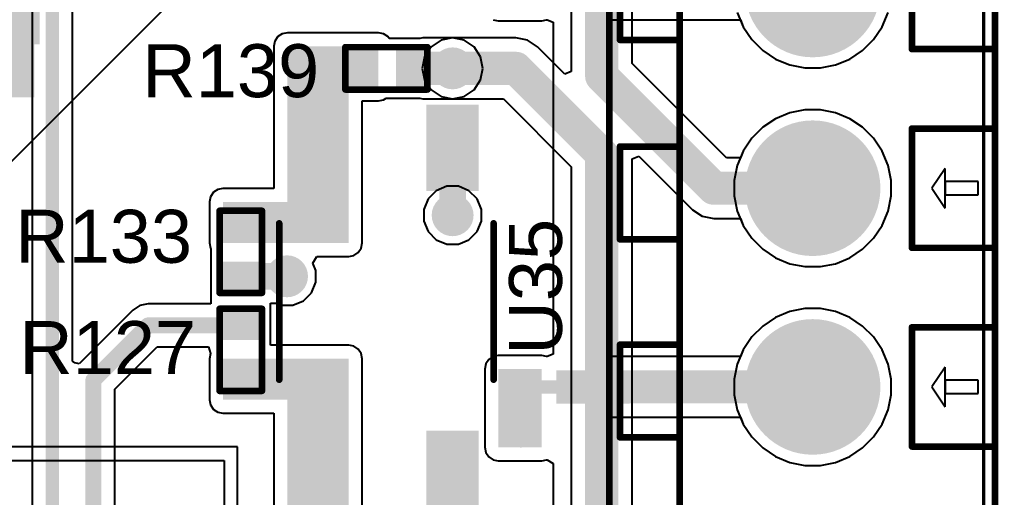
# Model space of a CAD drawing. Header units: millimetres. Extents: x 0 to 5423, y 0 to 5425.
# Drawn here: x 139.33 to 158.41, y 135.77 to 144.92 of the extents above; entities that cross this region are included whole.
import ezdxf

# ---------------------------------------------------------------- set-up
doc = ezdxf.new("R2010")
doc.units = ezdxf.units.MM
for name, color, linetype in [('BottomLayer', 5, 'Continuous'), ('BottomSolder', 6, 'Continuous'), ('MultiLayer', 9, 'Continuous'), ('PadHoleLayer', 156, 'Continuous'), ('TopLayer', 1, 'Continuous'), ('TopOverlay', 2, 'Continuous'), ('TopPaste', 8, 'Continuous'), ('TopSolder', 216, 'Continuous'), ('ViaHoleLayer', 16, 'Continuous')]:
    doc.layers.add(name, color=color, linetype=linetype)
doc.styles.add('Arial', font='', dxfattribs={"height": 0.2})
doc.styles.get('Arial').set_extended_font_data('Arial')

# ---------------------------------------------------------------- blocks, each defined once
blk = doc.blocks.new('N___T___P___46')
at = {"layer": 'TopLayer'}
for points in [[(-0.699, -0.318), (-0.699, 0.318), (-0.241, 0.318), (-0.241, -0.318)], [(0.241, -0.318), (0.241, 0.318), (0.699, 0.318), (0.699, -0.318)], [(-0.385, -0.127), (0.377, -0.127), (0.377, 0.127), (-0.385, 0.127)]]:
    blk.add_hatch(color=1, dxfattribs=at).paths.add_polyline_path(points)
at = {"layer": 'TopPaste'}
for points in [[(-0.699, -0.318), (-0.699, 0.318), (-0.241, 0.318), (-0.241, -0.318)], [(0.241, -0.318), (0.241, 0.318), (0.699, 0.318), (0.699, -0.318)]]:
    blk.add_hatch(color=8, dxfattribs=at).paths.add_polyline_path(points)
blk = doc.blocks.new('SMB_B__D___________78')
at = {"layer": 'TopLayer'}
for points in [[(-3.7, -1.2), (-3.7, 1.2), (-0.9, 1.2), (-0.9, -1.2)], [(0.9, -1.2), (0.9, 1.2), (3.7, 1.2), (3.7, -1.2)]]:
    blk.add_hatch(color=1, dxfattribs=at).paths.add_polyline_path(points)
at = {"layer": 'TopPaste'}
for points in [[(-3.7, -1.2), (-3.7, 1.2), (-0.9, 1.2), (-0.9, -1.2)], [(0.9, -1.2), (0.9, 1.2), (3.7, 1.2), (3.7, -1.2)]]:
    blk.add_hatch(color=8, dxfattribs=at).paths.add_polyline_path(points)
at = {"layer": 'TopSolder'}
for points in [[(-3.802, -1.302), (-3.802, 1.302), (-0.798, 1.302), (-0.798, -1.302)], [(0.798, -1.302), (0.798, 1.302), (3.802, 1.302), (3.802, -1.302)]]:
    blk.add_hatch(color=216, dxfattribs=at).paths.add_polyline_path(points)
at = {"layer": 'TopOverlay', "const_width": 0.127}
for points in [[(-2.21, 1.854), (-2.21, 1.397)], [(2.388, 1.854), (-2.21, 1.854)], [(2.39, 1.854), (2.39, 1.397)], [(0, 0.4), (0, 0.019)], [(-0.588, 0.308), (-0.588, -0.346)], [(0, 0.019), (-0.588, 0.308)], [(0.572, 0.318), (0, 0.019)], [(0.572, 0.318), (0.572, -0.282)], [(0.732, 0.008), (-0.758, 0.008)], [(0.017, 0.01), (-0.588, -0.346)], [(0, 0.019), (0, -0.362)], [(0.542, -0.282), (0.017, 0.01)], [(-2.21, -1.397), (-2.21, -1.854)], [(2.39, -1.397), (2.39, -1.854)], [(2.388, -1.854), (-2.21, -1.854)]]:
    blk.add_lwpolyline(points, dxfattribs=at)
at = {"layer": 'TopOverlay', "const_width": 0.0635}
for points in [[(-2.242, 1.854, 1), (-2.178, 1.854, 1)], [(-2.242, 1.854, 1), (-2.178, 1.854, 1)], [(2.356, 1.854, 1), (2.419, 1.854, 1)], [(2.358, 1.854, 1), (2.422, 1.854, 1)], [(-2.242, 1.397, 1), (-2.178, 1.397, 1)], [(2.358, 1.397, 1), (2.422, 1.397, 1)], [(-0.032, 0.4, 1), (0.032, 0.4, 1)], [(-0.62, 0.308, 1), (-0.556, 0.308, 1)], [(-0.62, 0.308, 1), (-0.556, 0.308, 1)], [(0.54, 0.318, 1), (0.604, 0.318, 1)], [(0.54, 0.318, 1), (0.604, 0.318, 1)], [(-0.79, 0.008, 1), (-0.726, 0.008, 1)], [(-0.032, 0.019, 1), (0.032, 0.019, 1)], [(-0.032, 0.019, 1), (0.032, 0.019, 1)], [(-0.032, 0.019, 1), (0.032, 0.019, 1)], [(-0.032, 0.019, 1), (0.032, 0.019, 1)], [(-0.015, 0.01, 1), (0.048, 0.01, 1)], [(-0.015, 0.01, 1), (0.048, 0.01, 1)], [(0.7, 0.008, 1), (0.764, 0.008, 1)], [(-0.62, -0.346, 1), (-0.556, -0.346, 1)], [(-0.62, -0.346, 1), (-0.556, -0.346, 1)], [(-0.032, -0.362, 1), (0.032, -0.362, 1)], [(0.51, -0.282, 1), (0.574, -0.282, 1)], [(0.54, -0.282, 1), (0.604, -0.282, 1)], [(-2.242, -1.397, 1), (-2.178, -1.397, 1)], [(2.358, -1.397, 1), (2.422, -1.397, 1)], [(-2.242, -1.854, 1), (-2.178, -1.854, 1)], [(-2.242, -1.854, 1), (-2.178, -1.854, 1)], [(2.356, -1.854, 1), (2.419, -1.854, 1)], [(2.358, -1.854, 1), (2.422, -1.854, 1)]]:
    blk.add_lwpolyline(points, format="xyb", close=True, dxfattribs=at)
blk = doc.blocks.new('SOP_4_2_54_108')
at = {"layer": 'TopLayer'}
for points in [[(-3.85, 1.67), (-2.4, 1.67), (-2.4, 0.87), (-3.85, 0.87)], [(2.4, 1.67), (3.85, 1.67), (3.85, 0.87), (2.4, 0.87)], [(-3.85, -0.87), (-2.4, -0.87), (-2.4, -1.67), (-3.85, -1.67)], [(2.4, -0.87), (3.85, -0.87), (3.85, -1.67), (2.4, -1.67)]]:
    blk.add_hatch(color=1, dxfattribs=at).paths.add_polyline_path(points)
at = {"layer": 'TopPaste'}
for points in [[(-3.85, 1.67), (-2.4, 1.67), (-2.4, 0.87), (-3.85, 0.87)], [(2.4, 1.67), (3.85, 1.67), (3.85, 0.87), (2.4, 0.87)], [(-3.85, -0.87), (-2.4, -0.87), (-2.4, -1.67), (-3.85, -1.67)], [(2.4, -0.87), (3.85, -0.87), (3.85, -1.67), (2.4, -1.67)]]:
    blk.add_hatch(color=8, dxfattribs=at).paths.add_polyline_path(points)
at = {"layer": 'TopSolder'}
for points in [[(-3.952, 1.772), (-2.298, 1.772), (-2.298, 0.768), (-3.952, 0.768)], [(2.298, 1.772), (3.952, 1.772), (3.952, 0.768), (2.298, 0.768)], [(-3.952, -0.768), (-2.298, -0.768), (-2.298, -1.772), (-3.952, -1.772)], [(2.298, -0.768), (3.952, -0.768), (3.952, -1.772), (2.298, -1.772)]]:
    blk.add_hatch(color=216, dxfattribs=at).paths.add_polyline_path(points)
at = {"layer": 'TopOverlay', "const_width": 0.127}
for points in [[(-1.321, 2.057), (1.676, 2.057)], [(-4.14, 1.473), (-4.14, 1.219)], [(-4.14, 1.473), (-4.013, 1.346)], [(-4.013, 1.346), (-4.14, 1.219)], [(-1.321, -2.057), (1.676, -2.057)]]:
    blk.add_lwpolyline(points, dxfattribs=at)
at = {"layer": 'TopOverlay', "const_width": 0.0635}
for points in [[(-1.353, 2.057, 1), (-1.289, 2.057, 1)], [(1.645, 2.057, 1), (1.708, 2.057, 1)], [(-4.172, 1.473, 1), (-4.108, 1.473, 1)], [(-4.172, 1.473, 1), (-4.108, 1.473, 1)], [(-4.045, 1.346, 1), (-3.981, 1.346, 1)], [(-4.045, 1.346, 1), (-3.981, 1.346, 1)], [(-4.172, 1.219, 1), (-4.108, 1.219, 1)], [(-4.172, 1.219, 1), (-4.108, 1.219, 1)], [(-1.353, -2.057, 1), (-1.289, -2.057, 1)], [(1.645, -2.057, 1), (1.708, -2.057, 1)]]:
    blk.add_lwpolyline(points, format="xyb", close=True, dxfattribs=at)
blk = doc.blocks.new('R___0402_165')
at = {"layer": 'TopLayer'}
for points in [[(-0.699, -0.318), (-0.699, 0.318), (-0.241, 0.318), (-0.241, -0.318)], [(0.241, -0.318), (0.241, 0.318), (0.699, 0.318), (0.699, -0.318)]]:
    blk.add_hatch(color=1, dxfattribs=at).paths.add_polyline_path(points)
at = {"layer": 'TopPaste'}
for points in [[(-0.699, -0.318), (-0.699, 0.318), (-0.241, 0.318), (-0.241, -0.318)], [(0.241, -0.318), (0.241, 0.318), (0.699, 0.318), (0.699, -0.318)]]:
    blk.add_hatch(color=8, dxfattribs=at).paths.add_polyline_path(points)
at = {"layer": 'TopSolder'}
for points in [[(-0.754, -0.373), (-0.754, 0.373), (-0.186, 0.373), (-0.186, -0.373)], [(0.186, -0.373), (0.186, 0.373), (0.754, 0.373), (0.754, -0.373)]]:
    blk.add_hatch(color=216, dxfattribs=at).paths.add_polyline_path(points)
at = {"layer": 'TopOverlay'}
for points, const_width in [([(-0.787, -0.406), (-0.787, 0.406)], 0.127), ([(-0.787, 0.406), (0.787, 0.406)], 0.127), ([(0.787, -0.406), (0.787, 0.406)], 0.127), ([(-0.787, -0.406), (0.787, -0.406)], 0.127), ([(-0.813, -0.432), (0.813, -0.432)], 0.00323)]:
    blk.add_lwpolyline(points, dxfattribs=dict(at, const_width=const_width))
for points, const_width in [([(-0.819, 0.406, 1), (-0.756, 0.406, 1)], 0.0635), ([(-0.819, 0.406, 1), (-0.756, 0.406, 1)], 0.0635), ([(0.756, 0.406, 1), (0.819, 0.406, 1)], 0.0635), ([(0.756, 0.406, 1), (0.819, 0.406, 1)], 0.0635), ([(-0.819, -0.406, 1), (-0.756, -0.406, 1)], 0.0635), ([(-0.819, -0.406, 1), (-0.756, -0.406, 1)], 0.0635), ([(0.756, -0.406, 1), (0.819, -0.406, 1)], 0.0635), ([(0.756, -0.406, 1), (0.819, -0.406, 1)], 0.0635), ([(-0.814, -0.432, 1), (-0.812, -0.432, 1)], 0.00161), ([(0.812, -0.432, 1), (0.814, -0.432, 1)], 0.00161)]:
    blk.add_lwpolyline(points, format="xyb", close=True, dxfattribs=dict(at, const_width=const_width))
blk = doc.blocks.new('R___0402_171')
at = {"layer": 'TopLayer'}
for points in [[(-0.699, -0.318), (-0.699, 0.317), (-0.241, 0.317), (-0.241, -0.318)], [(0.241, -0.318), (0.241, 0.317), (0.699, 0.317), (0.699, -0.318)]]:
    blk.add_hatch(color=1, dxfattribs=at).paths.add_polyline_path(points)
at = {"layer": 'TopPaste'}
for points in [[(-0.699, -0.318), (-0.699, 0.317), (-0.241, 0.317), (-0.241, -0.318)], [(0.241, -0.318), (0.241, 0.317), (0.699, 0.317), (0.699, -0.318)]]:
    blk.add_hatch(color=8, dxfattribs=at).paths.add_polyline_path(points)
at = {"layer": 'TopSolder'}
for points in [[(-0.754, -0.373), (-0.754, 0.373), (-0.186, 0.373), (-0.186, -0.373)], [(0.186, -0.373), (0.186, 0.373), (0.754, 0.373), (0.754, -0.373)]]:
    blk.add_hatch(color=216, dxfattribs=at).paths.add_polyline_path(points)
at = {"layer": 'TopOverlay'}
for points, const_width in [([(-0.787, -0.406), (-0.787, 0.406)], 0.127), ([(0.787, 0.406), (-0.787, 0.406)], 0.127), ([(0.787, -0.406), (0.787, 0.406)], 0.127), ([(0.787, -0.406), (-0.787, -0.406)], 0.127), ([(0.813, -0.432), (-0.813, -0.432)], 0.00323)]:
    blk.add_lwpolyline(points, dxfattribs=dict(at, const_width=const_width))
for points, const_width in [([(-0.819, 0.406, 1), (-0.756, 0.406, 1)], 0.0635), ([(-0.819, 0.406, 1), (-0.756, 0.406, 1)], 0.0635), ([(0.756, 0.406, 1), (0.819, 0.406, 1)], 0.0635), ([(0.756, 0.406, 1), (0.819, 0.406, 1)], 0.0635), ([(-0.819, -0.406, 1), (-0.756, -0.406, 1)], 0.0635), ([(-0.819, -0.406, 1), (-0.756, -0.406, 1)], 0.0635), ([(0.756, -0.406, 1), (0.819, -0.406, 1)], 0.0635), ([(0.756, -0.406, 1), (0.819, -0.406, 1)], 0.0635), ([(-0.814, -0.432, 1), (-0.812, -0.432, 1)], 0.00161), ([(0.812, -0.432, 1), (0.814, -0.432, 1)], 0.00161)]:
    blk.add_lwpolyline(points, format="xyb", close=True, dxfattribs=dict(at, const_width=const_width))
blk = doc.blocks.new('R___0402_177')
at = {"layer": 'TopLayer'}
for points in [[(-0.699, -0.318), (-0.699, 0.317), (-0.241, 0.317), (-0.241, -0.318)], [(0.241, -0.318), (0.241, 0.317), (0.699, 0.317), (0.699, -0.318)]]:
    blk.add_hatch(color=1, dxfattribs=at).paths.add_polyline_path(points)
at = {"layer": 'TopPaste'}
for points in [[(-0.699, -0.318), (-0.699, 0.317), (-0.241, 0.317), (-0.241, -0.318)], [(0.241, -0.318), (0.241, 0.317), (0.699, 0.317), (0.699, -0.318)]]:
    blk.add_hatch(color=8, dxfattribs=at).paths.add_polyline_path(points)
at = {"layer": 'TopSolder'}
for points in [[(-0.754, -0.373), (-0.754, 0.373), (-0.186, 0.373), (-0.186, -0.373)], [(0.186, -0.373), (0.186, 0.373), (0.754, 0.373), (0.754, -0.373)]]:
    blk.add_hatch(color=216, dxfattribs=at).paths.add_polyline_path(points)
at = {"layer": 'TopOverlay'}
for points, const_width in [([(-0.787, -0.406), (-0.787, 0.406)], 0.127), ([(0.787, 0.406), (-0.787, 0.406)], 0.127), ([(0.787, -0.406), (0.787, 0.406)], 0.127), ([(0.787, -0.406), (-0.787, -0.406)], 0.127), ([(0.813, -0.432), (-0.813, -0.432)], 0.00323)]:
    blk.add_lwpolyline(points, dxfattribs=dict(at, const_width=const_width))
for points, const_width in [([(-0.819, 0.406, 1), (-0.756, 0.406, 1)], 0.0635), ([(-0.819, 0.406, 1), (-0.756, 0.406, 1)], 0.0635), ([(0.756, 0.406, 1), (0.819, 0.406, 1)], 0.0635), ([(0.756, 0.406, 1), (0.819, 0.406, 1)], 0.0635), ([(-0.819, -0.406, 1), (-0.756, -0.406, 1)], 0.0635), ([(-0.819, -0.406, 1), (-0.756, -0.406, 1)], 0.0635), ([(0.756, -0.406, 1), (0.819, -0.406, 1)], 0.0635), ([(0.756, -0.406, 1), (0.819, -0.406, 1)], 0.0635), ([(-0.814, -0.432, 1), (-0.812, -0.432, 1)], 0.00161), ([(0.812, -0.432, 1), (0.814, -0.432, 1)], 0.00161)]:
    blk.add_lwpolyline(points, format="xyb", close=True, dxfattribs=dict(at, const_width=const_width))
blk = doc.blocks.new('DB125_3_81_8P_GN_S_303')
at = {"layer": 'BottomLayer'}
h = blk.add_hatch(color=5, dxfattribs=at)
edge = h.paths.add_edge_path()
edge.add_arc((-1.905, 0), 1.25, 0, 360)
h = blk.add_hatch(color=5, dxfattribs=at)
edge = h.paths.add_edge_path()
edge.add_arc((1.905, 0), 1.25, 0, 360)
h = blk.add_hatch(color=5, dxfattribs=at)
edge = h.paths.add_edge_path()
edge.add_arc((5.715, 0), 1.25, 0, 360)
at = {"layer": 'BottomSolder'}
h = blk.add_hatch(color=6, dxfattribs=at)
edge = h.paths.add_edge_path()
edge.add_arc((-1.905, 0), 1.3, 0, 360)
h = blk.add_hatch(color=6, dxfattribs=at)
edge = h.paths.add_edge_path()
edge.add_arc((1.905, 0), 1.3, 0, 360)
h = blk.add_hatch(color=6, dxfattribs=at)
edge = h.paths.add_edge_path()
edge.add_arc((5.715, 0), 1.3, 0, 360)
at = {"layer": 'MultiLayer'}
h = blk.add_hatch(color=9, dxfattribs=at)
edge = h.paths.add_edge_path()
edge.add_arc((-1.905, 0), 1.25, 0, 360)
h = blk.add_hatch(color=9, dxfattribs=at)
edge = h.paths.add_edge_path()
edge.add_arc((1.905, 0), 1.25, 0, 360)
h = blk.add_hatch(color=9, dxfattribs=at)
edge = h.paths.add_edge_path()
edge.add_arc((5.715, 0), 1.25, 0, 360)
at = {"layer": 'PadHoleLayer'}
h = blk.add_hatch(color=156, dxfattribs=at)
edge = h.paths.add_edge_path()
edge.add_arc((-1.905, 0), 0.625, 0, 360)
h = blk.add_hatch(color=156, dxfattribs=at)
edge = h.paths.add_edge_path()
edge.add_arc((1.905, 0), 0.625, 0, 360)
h = blk.add_hatch(color=156, dxfattribs=at)
edge = h.paths.add_edge_path()
edge.add_arc((5.715, 0), 0.625, 0, 360)
at = {"layer": 'TopLayer'}
h = blk.add_hatch(color=1, dxfattribs=at)
edge = h.paths.add_edge_path()
edge.add_arc((-1.905, 0), 1.25, 0, 360)
h = blk.add_hatch(color=1, dxfattribs=at)
edge = h.paths.add_edge_path()
edge.add_arc((1.905, 0), 1.25, 0, 360)
h = blk.add_hatch(color=1, dxfattribs=at)
edge = h.paths.add_edge_path()
edge.add_arc((5.715, 0), 1.25, 0, 360)
at = {"layer": 'TopSolder'}
h = blk.add_hatch(color=216, dxfattribs=at)
edge = h.paths.add_edge_path()
edge.add_arc((-1.905, 0), 1.3, 0, 360)
h = blk.add_hatch(color=216, dxfattribs=at)
edge = h.paths.add_edge_path()
edge.add_arc((1.905, 0), 1.3, 0, 360)
h = blk.add_hatch(color=216, dxfattribs=at)
edge = h.paths.add_edge_path()
edge.add_arc((5.715, 0), 1.3, 0, 360)
at = {"layer": 'TopOverlay'}
for p, q in [((-1.905, -2.286), (-2.286, -2.54)), ((-1.524, -2.54), (-1.905, -2.286)), ((1.905, -2.286), (1.524, -2.54)), ((2.286, -2.54), (1.905, -2.286)), ((-2.286, -2.54), (-1.524, -2.54)), ((-1.778, -2.54), (-2.032, -2.54)), ((-2.032, -2.54), (-2.032, -3.175)), ((-1.778, -3.175), (-1.778, -2.54)), ((1.524, -2.54), (2.286, -2.54)), ((2.032, -2.54), (1.778, -2.54)), ((1.778, -2.54), (1.778, -3.175)), ((2.032, -3.175), (2.032, -2.54)), ((-2.032, -3.175), (-1.778, -3.175)), ((1.778, -3.175), (2.032, -3.175))]:
    blk.add_line(p, q, dxfattribs=at)
at = {"layer": 'TopOverlay', "const_width": 0.127}
for points in [[(-15.245, 3.9), (15.245, 3.9)], [(-2.872, 3.697), (-1.094, 3.697)], [(-2.872, 3.697), (-2.872, 2.554)], [(-1.094, 3.697), (-1.094, 2.554)], [(0.925, 3.697), (2.703, 3.697)], [(0.925, 3.697), (0.925, 2.554)], [(2.703, 3.697), (2.703, 2.554)], [(4.748, 3.697), (6.526, 3.697)], [(4.748, 3.697), (4.748, 2.554)], [(-15.245, 2.554), (15.245, 2.554)], [(-2.872, 2.554), (-1.094, 2.554)], [(0.925, 2.554), (2.703, 2.554)], [(4.748, 2.554), (6.526, 2.554)], [(-3.048, -1.905), (-3.048, -3.5)], [(-3.048, -1.905), (-0.762, -1.905)], [(-0.762, -1.905), (-0.762, -3.5)], [(0.762, -1.905), (0.762, -3.5)], [(0.762, -1.905), (3.048, -1.905)], [(3.048, -1.905), (3.048, -3.5)], [(4.572, -1.905), (4.572, -3.5)], [(4.572, -1.905), (6.858, -1.905)], [(-15.245, -3.5), (15.245, -3.5)], [(-3.048, -3.5), (-2.606, -3.5)], [(-1.27, -3.5), (-0.762, -3.5)], [(0.762, -3.5), (1.204, -3.5)], [(2.54, -3.5), (3.048, -3.5)], [(4.572, -3.5), (5.014, -3.5)]]:
    blk.add_lwpolyline(points, dxfattribs=at)
at = {"layer": 'TopOverlay', "const_width": 0.0635}
for points in [[(-2.904, 3.697, 1), (-2.84, 3.697, 1)], [(-2.904, 3.697, 1), (-2.84, 3.697, 1)], [(-1.126, 3.697, 1), (-1.062, 3.697, 1)], [(-1.126, 3.697, 1), (-1.062, 3.697, 1)], [(0.893, 3.697, 1), (0.957, 3.697, 1)], [(0.893, 3.697, 1), (0.957, 3.697, 1)], [(2.671, 3.697, 1), (2.735, 3.697, 1)], [(2.671, 3.697, 1), (2.735, 3.697, 1)], [(4.716, 3.697, 1), (4.78, 3.697, 1)], [(4.716, 3.697, 1), (4.78, 3.697, 1)], [(-2.904, 2.554, 1), (-2.84, 2.554, 1)], [(-2.904, 2.554, 1), (-2.84, 2.554, 1)], [(-1.126, 2.554, 1), (-1.062, 2.554, 1)], [(-1.126, 2.554, 1), (-1.062, 2.554, 1)], [(0.893, 2.554, 1), (0.957, 2.554, 1)], [(0.893, 2.554, 1), (0.957, 2.554, 1)], [(2.671, 2.554, 1), (2.735, 2.554, 1)], [(2.671, 2.554, 1), (2.735, 2.554, 1)], [(4.716, 2.554, 1), (4.78, 2.554, 1)], [(4.716, 2.554, 1), (4.78, 2.554, 1)], [(-3.08, -1.905, 1), (-3.016, -1.905, 1)], [(-3.08, -1.905, 1), (-3.016, -1.905, 1)], [(-0.794, -1.905, 1), (-0.73, -1.905, 1)], [(-0.794, -1.905, 1), (-0.73, -1.905, 1)], [(0.73, -1.905, 1), (0.794, -1.905, 1)], [(0.73, -1.905, 1), (0.794, -1.905, 1)], [(3.016, -1.905, 1), (3.08, -1.905, 1)], [(3.016, -1.905, 1), (3.08, -1.905, 1)], [(4.54, -1.905, 1), (4.604, -1.905, 1)], [(4.54, -1.905, 1), (4.604, -1.905, 1)], [(-3.08, -3.5, 1), (-3.016, -3.5, 1)], [(-3.08, -3.5, 1), (-3.016, -3.5, 1)], [(-2.638, -3.5, 1), (-2.574, -3.5, 1)], [(-1.302, -3.5, 1), (-1.238, -3.5, 1)], [(-0.794, -3.5, 1), (-0.73, -3.5, 1)], [(-0.794, -3.5, 1), (-0.73, -3.5, 1)], [(0.73, -3.5, 1), (0.794, -3.5, 1)], [(0.73, -3.5, 1), (0.794, -3.5, 1)], [(1.172, -3.5, 1), (1.236, -3.5, 1)], [(2.508, -3.5, 1), (2.572, -3.5, 1)], [(3.016, -3.5, 1), (3.08, -3.5, 1)], [(3.016, -3.5, 1), (3.08, -3.5, 1)], [(4.54, -3.5, 1), (4.604, -3.5, 1)], [(4.54, -3.5, 1), (4.604, -3.5, 1)], [(4.982, -3.5, 1), (5.046, -3.5, 1)]]:
    blk.add_lwpolyline(points, format="xyb", close=True, dxfattribs=at)

msp = doc.modelspace()

# ---------------------------------------------------------------- hatches: boundary and pattern name
at = {"layer": 'BottomLayer'}
h = msp.add_hatch(color=5, dxfattribs=at)
edge = h.paths.add_edge_path()
edge.add_arc((147.635, 143.987), 0.3, 0, 360)
h = msp.add_hatch(color=5, dxfattribs=at)
edge = h.paths.add_edge_path()
edge.add_arc((147.635, 141.171), 0.3, 0, 360)
h = msp.add_hatch(color=5, dxfattribs=at)
edge = h.paths.add_edge_path()
edge.add_arc((144.458, 140), 0.3, 0, 360)
h = msp.add_hatch(color=5, dxfattribs=at)
edge = h.paths.add_edge_path()
edge.add_arc((148.943, 137.118), 0.3, 0, 360)
at = {"layer": 'BottomSolder'}
h = msp.add_hatch(color=6, dxfattribs=at)
edge = h.paths.add_edge_path()
edge.add_arc((147.635, 143.987), 0.402, 0, 360)
h = msp.add_hatch(color=6, dxfattribs=at)
edge = h.paths.add_edge_path()
edge.add_arc((147.635, 141.171), 0.402, 0, 360)
h = msp.add_hatch(color=6, dxfattribs=at)
edge = h.paths.add_edge_path()
edge.add_arc((144.458, 140), 0.402, 0, 360)
h = msp.add_hatch(color=6, dxfattribs=at)
edge = h.paths.add_edge_path()
edge.add_arc((148.943, 137.118), 0.402, 0, 360)
at = {"layer": 'TopLayer'}
for points in [[(136.703, 143.434), (139.609, 143.434), (139.609, 147.904), (136.703, 147.904)], [(144.464, 144.412), (144.464, 140.639), (145.641, 140.639), (145.641, 144.412)], [(144.464, 143.623), (146.212, 143.623), (146.212, 144.412), (144.464, 144.412)], [(145.61, 141.427), (143.228, 141.427), (143.228, 140.639), (145.61, 140.639)], [(145.61, 138.42), (143.228, 138.42), (143.228, 137.632), (145.61, 137.632)], [(145.641, 135.438), (145.641, 138.42), (144.464, 138.42), (144.464, 135.438)], [(148.511, 138.222), (148.511, 136.723), (149.346, 136.723), (149.346, 138.222)], [(149.628, 137.561), (151.032, 137.561), (151.032, 138.196), (149.628, 138.196)]]:
    msp.add_hatch(color=1, dxfattribs=at).paths.add_polyline_path(points)
h = msp.add_hatch(color=1, dxfattribs=at)
edge = h.paths.add_edge_path()
edge.add_arc((147.635, 143.987), 0.3, 0, 360)
h = msp.add_hatch(color=1, dxfattribs=at)
edge = h.paths.add_edge_path()
edge.add_arc((147.635, 141.171), 0.3, 0, 360)
h = msp.add_hatch(color=1, dxfattribs=at)
edge = h.paths.add_edge_path()
edge.add_arc((144.458, 140), 0.3, 0, 360)
h = msp.add_hatch(color=1, dxfattribs=at)
edge = h.paths.add_edge_path()
edge.add_arc((148.943, 137.118), 0.3, 0, 360)
at = {"layer": 'TopSolder'}
h = msp.add_hatch(color=216, dxfattribs=at)
edge = h.paths.add_edge_path()
edge.add_arc((147.635, 143.987), 0.402, 0, 360)
h = msp.add_hatch(color=216, dxfattribs=at)
edge = h.paths.add_edge_path()
edge.add_arc((147.635, 141.171), 0.402, 0, 360)
h = msp.add_hatch(color=216, dxfattribs=at)
edge = h.paths.add_edge_path()
edge.add_arc((144.458, 140), 0.402, 0, 360)
h = msp.add_hatch(color=216, dxfattribs=at)
edge = h.paths.add_edge_path()
edge.add_arc((148.943, 137.118), 0.402, 0, 360)
at = {"layer": 'ViaHoleLayer'}
h = msp.add_hatch(color=16, dxfattribs=at)
edge = h.paths.add_edge_path()
edge.add_arc((147.635, 143.987), 0.15, 0, 360)
h = msp.add_hatch(color=16, dxfattribs=at)
edge = h.paths.add_edge_path()
edge.add_arc((147.635, 141.171), 0.15, 0, 360)
h = msp.add_hatch(color=16, dxfattribs=at)
edge = h.paths.add_edge_path()
edge.add_arc((144.458, 140), 0.15, 0, 360)
h = msp.add_hatch(color=16, dxfattribs=at)
edge = h.paths.add_edge_path()
edge.add_arc((148.943, 137.118), 0.15, 0, 360)

# ---------------------------------------------------------------- linework, layer by layer
at = {"layer": 'BottomLayer'}
for p, q in [((157.81, 155.456), (157.81, 13.444)), ((151.078, 144.082), (151.078, 153.187)), ((149.912, 152.946), (149.912, 143.928)), ((153.097, 145.06), (153.211, 144.786)), ((155.876, 144.786), (155.99, 145.06)), ((153.211, 144.786), (153.375, 144.54)), ((155.712, 144.54), (155.876, 144.786)), ((147.412, 144.526), (147.223, 144.399)), ((147.635, 144.57), (147.412, 144.526)), ((148.849, 144.57), (147.635, 144.57)), ((149.072, 144.526), (148.849, 144.57)), ((149.261, 144.399), (149.072, 144.526)), ((153.375, 144.54), (153.585, 144.33)), ((155.502, 144.33), (155.712, 144.54)), ((147.223, 144.399), (147.096, 144.21)), ((149.785, 143.875), (149.261, 144.399)), ((153.585, 144.33), (153.831, 144.166)), ((155.256, 144.166), (155.502, 144.33)), ((147.096, 144.21), (147.052, 143.987)), ((152.888, 142.271), (151.078, 144.082)), ((153.831, 144.166), (154.105, 144.052)), ((154.105, 144.052), (154.395, 143.995)), ((154.692, 143.995), (154.982, 144.052)), ((154.982, 144.052), (155.256, 144.166)), ((147.052, 143.987), (147.096, 143.764)), ((149.912, 143.928), (149.785, 143.875)), ((154.395, 143.995), (154.692, 143.995)), ((147.096, 143.764), (147.223, 143.575)), ((147.223, 143.575), (147.412, 143.449)), ((147.412, 143.449), (147.635, 143.405)), ((147.635, 143.405), (148.608, 143.405)), ((148.608, 143.405), (149.912, 142.1)), ((154.105, 143.135), (153.831, 143.021)), ((154.395, 143.193), (154.105, 143.135)), ((154.692, 143.193), (154.395, 143.193)), ((154.982, 143.135), (154.692, 143.193)), ((155.256, 143.021), (154.982, 143.135)), ((153.831, 143.021), (153.585, 142.857)), ((155.502, 142.857), (155.256, 143.021)), ((153.585, 142.857), (153.375, 142.647)), ((155.712, 142.647), (155.502, 142.857)), ((153.375, 142.647), (153.211, 142.401)), ((155.876, 142.401), (155.712, 142.647)), ((153.211, 142.401), (153.157, 142.271)), ((155.99, 142.127), (155.876, 142.401)), ((151.078, 142.254), (151.205, 142.306)), ((151.078, 135.446), (151.078, 142.254)), ((151.205, 142.306), (152.235, 141.277)), ((153.157, 142.271), (152.888, 142.271)), ((156.047, 141.837), (155.99, 142.127)), ((149.912, 142.1), (149.912, 135.204)), ((156.047, 141.54), (156.047, 141.837)), ((147.321, 141.64), (147.165, 141.484)), ((147.524, 141.725), (147.321, 141.64)), ((147.745, 141.725), (147.524, 141.725)), ((147.949, 141.64), (147.745, 141.725)), ((148.104, 141.484), (147.949, 141.64)), ((147.165, 141.484), (147.081, 141.281)), ((148.189, 141.281), (148.104, 141.484)), ((155.99, 141.25), (156.047, 141.54)), ((147.081, 141.281), (147.081, 141.06)), ((148.189, 141.06), (148.189, 141.281)), ((152.235, 141.277), (152.424, 141.15)), ((155.876, 140.976), (155.99, 141.25)), ((147.081, 141.06), (147.165, 140.857)), ((148.104, 140.857), (148.189, 141.06)), ((152.424, 141.15), (152.647, 141.106)), ((152.647, 141.106), (153.157, 141.106)), ((153.157, 141.106), (153.211, 140.976)), ((153.211, 140.976), (153.375, 140.73)), ((155.712, 140.73), (155.876, 140.976)), ((147.165, 140.857), (147.321, 140.701)), ((147.949, 140.701), (148.104, 140.857)), ((147.321, 140.701), (147.524, 140.617)), ((147.524, 140.617), (147.745, 140.617)), ((147.745, 140.617), (147.949, 140.701)), ((153.375, 140.73), (153.585, 140.52)), ((155.502, 140.52), (155.712, 140.73)), ((153.585, 140.52), (153.831, 140.356)), ((155.256, 140.356), (155.502, 140.52)), ((153.831, 140.356), (154.105, 140.242)), ((154.105, 140.242), (154.395, 140.185)), ((154.692, 140.185), (154.982, 140.242)), ((154.982, 140.242), (155.256, 140.356)), ((154.395, 140.185), (154.692, 140.185)), ((154.105, 139.325), (153.831, 139.211)), ((154.395, 139.383), (154.105, 139.325)), ((154.692, 139.383), (154.395, 139.383)), ((154.982, 139.325), (154.692, 139.383)), ((155.256, 139.211), (154.982, 139.325)), ((153.831, 139.211), (153.585, 139.047)), ((155.502, 139.047), (155.256, 139.211)), ((153.585, 139.047), (153.375, 138.837)), ((155.712, 138.837), (155.502, 139.047)), ((153.375, 138.837), (153.211, 138.591)), ((155.876, 138.591), (155.712, 138.837)), ((153.211, 138.591), (153.097, 138.317)), ((155.99, 138.317), (155.876, 138.591)), ((153.097, 138.317), (153.039, 138.027)), ((156.047, 138.027), (155.99, 138.317)), ((153.039, 138.027), (153.039, 137.73)), ((156.047, 137.73), (156.047, 138.027)), ((153.039, 137.73), (153.097, 137.44)), ((155.99, 137.44), (156.047, 137.73)), ((153.097, 137.44), (153.211, 137.166)), ((155.876, 137.166), (155.99, 137.44)), ((153.211, 137.166), (153.375, 136.92)), ((155.712, 136.92), (155.876, 137.166)), ((153.375, 136.92), (153.585, 136.71)), ((155.502, 136.71), (155.712, 136.92)), ((143.51, 136.728), (115.567, 136.728)), ((143.51, 112.199), (143.51, 136.728)), ((153.585, 136.71), (153.831, 136.546)), ((155.256, 136.546), (155.502, 136.71)), ((115.567, 136.469), (143.251, 136.469)), ((143.251, 136.469), (143.251, 112.199)), ((153.831, 136.546), (154.105, 136.432)), ((154.105, 136.432), (154.395, 136.375)), ((154.692, 136.375), (154.982, 136.432)), ((154.982, 136.432), (155.256, 136.546)), ((154.395, 136.375), (154.692, 136.375))]:
    msp.add_line(p, q, dxfattribs=at)
at = {"layer": 'BottomLayer', "const_width": 0.635}
for points in [[(150.495, 143.84), (150.495, 153.187)], [(147.635, 143.987), (148.849, 143.987)], [(148.849, 143.987), (150.495, 142.342)], [(150.495, 143.84), (152.647, 141.689)], [(150.495, 135.204), (150.495, 142.342)], [(152.647, 141.689), (154.543, 141.689)]]:
    msp.add_lwpolyline(points, dxfattribs=at)
at = {"layer": 'BottomLayer', "const_width": 0.318}
for points in [[(147.476, 143.987, 1), (147.793, 143.987, 1)], [(148.691, 143.987, 1), (149.008, 143.987, 1)], [(148.691, 143.987, 1), (149.008, 143.987, 1)], [(150.336, 143.84, 1), (150.654, 143.84, 1)], [(150.336, 143.84, 1), (150.654, 143.84, 1)], [(150.336, 142.342, 1), (150.654, 142.342, 1)], [(150.336, 142.342, 1), (150.654, 142.342, 1)], [(152.488, 141.689, 1), (152.805, 141.689, 1)], [(152.488, 141.689, 1), (152.805, 141.689, 1)], [(154.385, 141.689, 1), (154.702, 141.689, 1)]]:
    msp.add_lwpolyline(points, format="xyb", close=True, dxfattribs=at)
at = {"layer": 'TopLayer'}
for p, q in [((157.836, 155.245), (157.836, 5.489)), ((139.566, 148.336), (139.566, 106.405)), ((140.342, 138.371), (140.342, 148.175)), ((155.876, 144.786), (155.99, 145.06)), ((148.412, 144.916), (148.511, 144.897)), ((148.511, 144.897), (149.346, 144.897)), ((149.346, 144.897), (149.438, 144.915)), ((149.438, 144.915), (149.449, 144.915)), ((149.449, 144.915), (149.565, 144.871)), ((149.565, 144.871), (149.565, 138.506)), ((150.647, 138.461), (150.647, 144.916)), ((150.647, 144.916), (153.157, 144.916)), ((153.157, 144.916), (153.211, 144.786)), ((144.365, 144.651), (144.281, 144.595)), ((144.464, 144.671), (144.365, 144.651)), ((146.212, 144.671), (144.464, 144.671)), ((146.311, 144.651), (146.212, 144.671)), ((146.395, 144.595), (146.311, 144.651)), ((153.211, 144.786), (153.375, 144.54)), ((155.712, 144.54), (155.876, 144.786)), ((144.225, 144.511), (144.205, 144.412)), ((144.205, 144.412), (144.205, 143.623)), ((144.281, 144.595), (144.225, 144.511)), ((146.419, 144.559), (146.395, 144.595)), ((147.007, 144.559), (146.419, 144.559)), ((147.063, 144.57), (147.007, 144.559)), ((147.635, 144.57), (147.063, 144.57)), ((147.858, 144.526), (147.635, 144.57)), ((148.047, 144.399), (147.858, 144.526)), ((153.375, 144.54), (153.585, 144.33)), ((155.502, 144.33), (155.712, 144.54)), ((148.173, 144.21), (148.047, 144.399)), ((153.585, 144.33), (153.831, 144.166)), ((155.256, 144.166), (155.502, 144.33)), ((148.217, 143.987), (148.173, 144.21)), ((153.831, 144.166), (154.105, 144.052)), ((154.105, 144.052), (154.395, 143.995)), ((154.692, 143.995), (154.982, 144.052)), ((154.982, 144.052), (155.256, 144.166)), ((148.173, 143.764), (148.217, 143.987)), ((154.395, 143.995), (154.692, 143.995)), ((148.047, 143.575), (148.173, 143.764)), ((144.205, 143.623), (144.205, 143.623)), ((144.205, 143.623), (144.205, 141.686)), ((147.858, 143.449), (148.047, 143.575)), ((145.9, 140.639), (145.9, 143.364)), ((145.9, 143.364), (146.212, 143.364)), ((146.212, 143.364), (146.311, 143.384)), ((146.311, 143.384), (146.359, 143.416)), ((146.359, 143.416), (147.007, 143.416)), ((147.007, 143.416), (147.063, 143.405)), ((147.063, 143.405), (147.635, 143.405)), ((147.635, 143.405), (147.858, 143.449)), ((154.105, 143.135), (153.831, 143.021)), ((154.395, 143.193), (154.105, 143.135)), ((154.692, 143.193), (154.395, 143.193)), ((154.982, 143.135), (154.692, 143.193)), ((155.256, 143.021), (154.982, 143.135)), ((153.831, 143.021), (153.585, 142.857)), ((155.502, 142.857), (155.256, 143.021)), ((153.585, 142.857), (153.375, 142.647)), ((155.712, 142.647), (155.502, 142.857)), ((153.375, 142.647), (153.211, 142.401)), ((155.876, 142.401), (155.712, 142.647)), ((153.211, 142.401), (153.097, 142.127)), ((155.99, 142.127), (155.876, 142.401)), ((153.097, 142.127), (153.039, 141.837)), ((156.047, 141.837), (155.99, 142.127)), ((153.039, 141.837), (153.039, 141.54)), ((156.047, 141.54), (156.047, 141.837)), ((143.045, 141.61), (142.988, 141.526)), ((143.129, 141.666), (143.045, 141.61)), ((143.228, 141.686), (143.129, 141.666)), ((144.205, 141.686), (143.228, 141.686)), ((142.988, 141.526), (142.969, 141.427)), ((142.969, 141.427), (142.969, 140.639)), ((153.039, 141.54), (153.097, 141.25)), ((155.99, 141.25), (156.047, 141.54)), ((153.097, 141.25), (153.211, 140.976)), ((155.876, 140.976), (155.99, 141.25)), ((153.211, 140.976), (153.375, 140.73)), ((155.712, 140.73), (155.876, 140.976)), ((142.969, 140.639), (142.988, 140.54)), ((145.88, 140.54), (145.9, 140.639)), ((153.375, 140.73), (153.585, 140.52)), ((155.502, 140.52), (155.712, 140.73)), ((142.988, 140.54), (142.999, 140.524)), ((142.999, 140.524), (142.999, 139.474)), ((145.641, 140.38), (145.74, 140.4)), ((145.74, 140.4), (145.824, 140.456)), ((145.824, 140.456), (145.88, 140.54)), ((153.585, 140.52), (153.831, 140.356)), ((155.256, 140.356), (155.502, 140.52)), ((144.952, 140.253), (145.027, 140.38)), ((145.012, 140.11), (144.952, 140.253)), ((145.027, 140.38), (145.61, 140.38)), ((145.61, 140.38), (145.61, 140.38)), ((145.61, 140.38), (145.641, 140.38)), ((153.831, 140.356), (154.105, 140.242)), ((154.105, 140.242), (154.395, 140.185)), ((154.692, 140.185), (154.982, 140.242)), ((154.982, 140.242), (155.256, 140.356)), ((145.012, 139.889), (145.012, 140.11)), ((154.395, 140.185), (154.692, 140.185)), ((144.927, 139.686), (145.012, 139.889)), ((144.772, 139.53), (144.927, 139.686)), ((141.793, 139.474), (141.635, 139.443)), ((142.999, 139.474), (141.793, 139.474)), ((144.142, 138.679), (144.142, 139.482)), ((144.142, 139.482), (144.261, 139.482)), ((144.261, 139.482), (144.348, 139.446)), ((144.568, 139.446), (144.772, 139.53)), ((141.5, 139.353), (140.469, 138.322)), ((141.635, 139.443), (141.5, 139.353)), ((144.348, 139.446), (144.568, 139.446)), ((154.105, 139.325), (153.831, 139.211)), ((154.395, 139.383), (154.105, 139.325)), ((154.692, 139.383), (154.395, 139.383)), ((154.982, 139.325), (154.692, 139.383)), ((155.256, 139.211), (154.982, 139.325)), ((153.831, 139.211), (153.585, 139.047)), ((155.502, 139.047), (155.256, 139.211)), ((153.585, 139.047), (153.375, 138.837)), ((155.712, 138.837), (155.502, 139.047)), ((153.375, 138.837), (153.211, 138.591)), ((155.876, 138.591), (155.712, 138.837)), ((141.156, 137.836), (141.965, 138.645)), ((141.965, 138.645), (142.952, 138.645)), ((142.952, 138.645), (142.988, 138.519)), ((142.988, 138.519), (142.969, 138.42)), ((145.641, 138.679), (144.142, 138.679)), ((145.74, 138.66), (145.641, 138.679)), ((145.824, 138.604), (145.74, 138.66)), ((145.88, 138.519), (145.824, 138.604)), ((145.9, 138.42), (145.88, 138.519)), ((149.565, 138.506), (149.449, 138.462)), ((153.211, 138.591), (153.157, 138.461)), ((155.99, 138.317), (155.876, 138.591)), ((140.387, 138.341), (140.342, 138.371)), ((140.469, 138.322), (140.387, 138.341)), ((142.969, 138.42), (142.969, 137.632)), ((145.9, 135.438), (145.9, 138.42)), ((148.272, 138.321), (148.252, 138.222)), ((148.328, 138.405), (148.272, 138.321)), ((148.412, 138.461), (148.328, 138.405)), ((148.511, 138.48), (148.412, 138.461)), ((149.346, 138.48), (148.511, 138.48)), ((149.438, 138.462), (149.346, 138.48)), ((149.449, 138.462), (149.438, 138.462)), ((153.157, 138.461), (150.647, 138.461)), ((156.047, 138.027), (155.99, 138.317)), ((148.252, 138.222), (148.252, 136.723)), ((156.047, 137.73), (156.047, 138.027)), ((141.156, 128.155), (141.156, 137.836)), ((155.99, 137.44), (156.047, 137.73)), ((142.969, 137.632), (142.988, 137.533)), ((142.988, 137.533), (143.045, 137.449)), ((143.045, 137.449), (143.129, 137.393)), ((143.129, 137.393), (143.228, 137.373)), ((143.228, 137.373), (144.205, 137.373)), ((144.205, 137.373), (144.205, 135.438)), ((155.876, 137.166), (155.99, 137.44)), ((150.647, 130.841), (150.647, 137.296)), ((150.647, 137.296), (153.157, 137.296)), ((153.157, 137.296), (153.211, 137.166)), ((153.211, 137.166), (153.375, 136.92)), ((155.712, 136.92), (155.876, 137.166)), ((153.375, 136.92), (153.585, 136.71)), ((155.502, 136.71), (155.712, 136.92)), ((148.252, 136.723), (148.272, 136.624)), ((148.272, 136.624), (148.328, 136.54)), ((153.585, 136.71), (153.831, 136.546)), ((155.256, 136.546), (155.502, 136.71)), ((148.328, 136.54), (148.412, 136.484)), ((148.412, 136.484), (148.511, 136.464)), ((148.511, 136.464), (149.346, 136.464)), ((149.346, 136.464), (149.438, 136.482)), ((149.438, 136.482), (149.447, 136.483)), ((149.447, 136.483), (149.565, 136.411)), ((149.565, 136.411), (149.565, 131.726)), ((153.831, 136.546), (154.105, 136.432)), ((154.105, 136.432), (154.395, 136.375)), ((154.692, 136.375), (154.982, 136.432)), ((154.982, 136.432), (155.256, 136.546)), ((154.395, 136.375), (154.692, 136.375))]:
    msp.add_line(p, q, dxfattribs=at)
for points, const_width in [([(139.954, 91.994), (139.954, 148.336)], 0.254), ([(147.063, 143.987), (147.635, 143.987)], 0.635), ([(147.635, 141.171), (147.635, 142.464)], 0.508), ([(143.571, 140), (144.458, 140)], 0.508), ([(140.741, 138.008), (141.793, 139.06)], 0.305), ([(141.793, 139.06), (143.571, 139.06)], 0.305), ([(140.741, 69.796), (140.741, 138.008)], 0.305), ([(150.035, 137.879), (154.543, 137.879)], 0.635), ([(147.635, 134.921), (147.635, 136.214)], 0.508)]:
    msp.add_lwpolyline(points, dxfattribs=dict(at, const_width=const_width))
for points, const_width in [([(146.904, 143.987, 1), (147.222, 143.987, 1)], 0.318), ([(147.476, 143.987, 1), (147.793, 143.987, 1)], 0.318), ([(147.508, 142.464, 1), (147.762, 142.464, 1)], 0.254), ([(147.508, 141.171, 1), (147.762, 141.171, 1)], 0.254), ([(143.444, 140, 1), (143.698, 140, 1)], 0.254), ([(144.331, 140, 1), (144.585, 140, 1)], 0.254), ([(141.717, 139.06, 1), (141.869, 139.06, 1)], 0.152), ([(141.717, 139.06, 1), (141.869, 139.06, 1)], 0.152), ([(143.494, 139.06, 1), (143.647, 139.06, 1)], 0.152), ([(140.665, 138.008, 1), (140.818, 138.008, 1)], 0.152), ([(140.665, 138.008, 1), (140.818, 138.008, 1)], 0.152), ([(149.876, 137.879, 1), (150.194, 137.879, 1)], 0.318), ([(154.385, 137.879, 1), (154.702, 137.879, 1)], 0.318), ([(147.508, 136.214, 1), (147.762, 136.214, 1)], 0.254)]:
    msp.add_lwpolyline(points, format="xyb", close=True, dxfattribs=dict(at, const_width=const_width))
at = {"layer": 'TopSolder'}
msp.add_line((3.115, 6.162), (5422.757, 5425.234), dxfattribs=at)

# ---------------------------------------------------------------- block references
for name, p, rotation in [('DB125_3_81_8P_GN_S_303', (154.543, 139.784), 90), ('SMB_B__D___________78', (135.909, 145.751), 180), ('SOP_4_2_54_108', (146.365, 139.339), 90), ('R___0402_171', (143.571, 140.469), 270), ('R___0402_177', (143.571, 138.59), 270)]:
    msp.add_blockref(name, p, dxfattribs=dict(rotation=rotation))
for name, p in [('R___0402_165', (146.365, 143.987)), ('N___T___P___46', (149.565, 137.879))]:
    msp.add_blockref(name, p)

# ---------------------------------------------------------------- texts
at = {"layer": 'TopOverlay', "style": 'Arial'}
for s, p in [('R139', (141.682, 143.434)), ('R133', (139.243, 140.259)), ('R127', (139.32, 138.125))]:
    msp.add_text(s, height=1.016, dxfattribs=at).set_placement(p)
msp.add_text('U35', height=1.016, rotation=90, dxfattribs=at).set_placement((149.733, 138.498))

doc.saveas('drawing.dxf')
